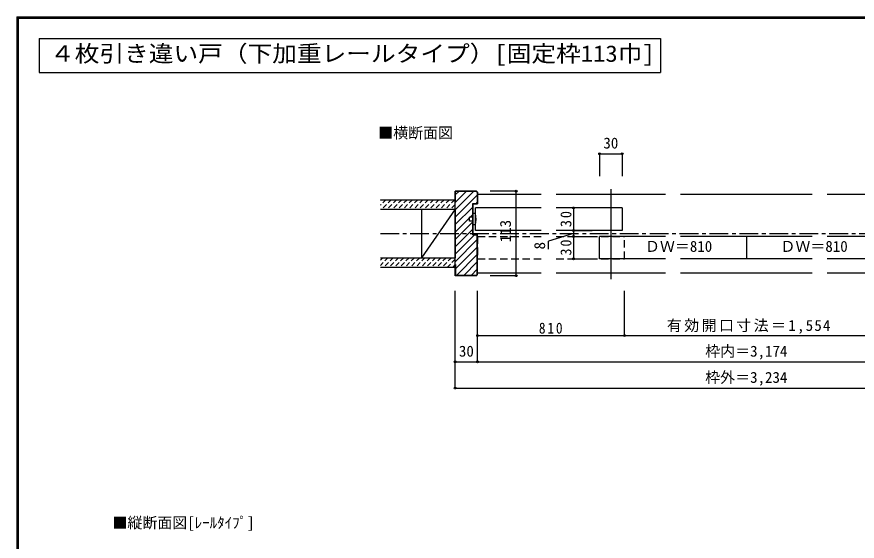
# Model space of a CAD drawing. Units: millimetres at full size, sheet at 1:5; details may follow other scales. Extents: x -973 to 977, y -718 to 696.
# Drawn here: x -973 to 150, y -5 to 696 of the extents above; entities that cross this region are included whole.
import ezdxf
from ezdxf.enums import TextEntityAlignment as Align

# ---------------------------------------------------------------- set-up
doc = ezdxf.new("R2010")
doc.units = ezdxf.units.MM
doc.header["$LTSCALE"] = 5
doc.header["$PDMODE"] = 32
doc.header["$PDSIZE"] = 2.5
for name, pattern in [('CHAIN1', [8, 5, -1, 1, -1]), ('DASHED1', [1.8, 1.2, -0.6]), ('DASHED2', [3, 2, -1])]:
    doc.linetypes.add(name, pattern=pattern)
for name, color, linetype in [('0-1_通り芯', 4, 'CHAIN1'), ('0-2_柱', 3, 'Continuous'), ('0-3_仕上げ', 2, 'Continuous'), ('0-4_枠', 3, 'Continuous'), ('0-6_扉', 6, 'Continuous'), ('0-7_金物', 7, 'Continuous'), ('0-A_文字', 3, 'Continuous'), ('0-B_寸法', 7, 'Continuous'), ('0-C_ハッチ', 4, 'DASHED1'), ('F-1_枠', 6, 'Continuous')]:
    doc.layers.add(name, color=color, linetype=linetype)
doc.styles.add('ＭＳ ゴシック', font='')
doc.styles.get('ＭＳ ゴシック').set_extended_font_data('MS Gothic')

msp = doc.modelspace()

# ---------------------------------------------------------------- linework, layer by layer
at = {"layer": '0-1_通り芯'}
msp.add_line((-487.506, 406.5), (490.812, 406.5), dxfattribs=at)
at = {"layer": '0-2_柱'}
for p, q in [((-432.506, 439), (-432.506, 374)), ((-387.506, 439), (-387.506, 374))]:
    msp.add_line(p, q, dxfattribs=at)
at = {"layer": '0-2_柱', "color": 7}
msp.add_line((-387.506, 439), (-432.506, 374), dxfattribs=at)
at = {"layer": '0-3_仕上げ'}
for p, q in [((-487.506, 451.5), (-387.506, 451.5)), ((-487.506, 439), (-387.506, 439)), ((-487.506, 374), (-387.506, 374)), ((-487.506, 361.5), (-387.506, 361.5))]:
    msp.add_line(p, q, dxfattribs=at)
at = {"layer": '0-4_枠'}
for p, q in [((-358.92, 463), (-387.506, 463)), ((-387.506, 350), (-387.506, 463)), ((-359.127, 462.5), (-387.006, 462.5)), ((-387.006, 448), (-387.006, 462.5)), ((-359.127, 462.5), (-358.006, 461.379)), ((-357.506, 461.586), (-358.92, 463)), ((-358.006, 461.379), (-358.006, 446.5)), ((-357.506, 461.586), (-357.506, 446)), ((-387.006, 448), (-387.506, 448)), ((-364.006, 446.5), (-358.006, 446.5)), ((-364.006, 404.5), (-364.006, 446.5)), ((-363.506, 446), (-357.506, 446)), ((-363.506, 405), (-363.506, 446)), ((-364.006, 404.5), (-358.006, 404.5)), ((-363.506, 405), (-357.506, 405)), ((-358.006, 351.914), (-358.006, 404.5)), ((-357.506, 351.414), (-357.506, 405)), ((-387.006, 365), (-387.506, 365)), ((-387.006, 365), (-387.006, 350.5)), ((-358.92, 350), (-387.506, 350)), ((-359.42, 350.5), (-387.006, 350.5)), ((-358.006, 351.914), (-359.42, 350.5)), ((-358.92, 350), (-357.506, 351.414))]:
    msp.add_line(p, q, dxfattribs=at)
at = {"layer": '0-4_枠', "color": 4}
for p, q in [((-357.506, 459), (-272.466, 459)), ((-252.466, 459), (-106.387, 459)), ((-86.387, 459), (89.693, 459)), ((109.693, 459), (360.812, 459)), ((-357.506, 354), (-272.466, 354)), ((-252.466, 354), (-106.387, 354)), ((-86.387, 354), (89.693, 354)), ((109.693, 354), (360.812, 354))]:
    msp.add_line(p, q, dxfattribs=at)
at = {"layer": '0-6_扉', "color": 3}
msp.add_line((-179.426, 465.5), (-179.426, 345.5), dxfattribs=at)
at = {"layer": '0-6_扉'}
for p, q in [((-360.506, 410.5), (-360.506, 440.5)), ((-272.466, 440.5), (-360.506, 440.5)), ((-164.426, 440.5), (-252.466, 440.5)), ((-272.466, 410.5), (-360.506, 410.5)), ((-194.426, 372.5), (-194.426, 402.5)), ((-106.387, 402.5), (-194.426, 402.5)), ((1.653, 402.5), (-86.387, 402.5)), ((1.653, 402.5), (1.653, 372.5)), ((89.693, 402.5), (1.653, 402.5)), ((197.732, 402.5), (109.693, 402.5)), ((-106.387, 372.5), (-194.426, 372.5)), ((1.653, 372.5), (-86.387, 372.5)), ((89.693, 372.5), (1.653, 372.5)), ((197.732, 372.5), (109.693, 372.5))]:
    msp.add_line(p, q, dxfattribs=at)
at = {"layer": '0-6_扉', "color": 2, "linetype": 'DASHED2'}
for p, q in [((-357.506, 402.5), (-357.506, 372.5)), ((-357.506, 402.5), (-272.466, 402.5)), ((-252.466, 402.5), (-161.426, 402.5)), ((-161.426, 372.5), (-161.426, 402.5)), ((-357.506, 372.5), (-272.466, 372.5)), ((-252.466, 372.5), (-161.426, 372.5))]:
    msp.add_line(p, q, dxfattribs=at)
at = {"layer": '0-6_扉'}
msp.add_lwpolyline([(-164.426, 440.5), (-164.426, 410.5), (-252.466, 410.5)], dxfattribs=at)
at = {"layer": '0-7_金物'}
for p, q in [((-363.506, 428), (-368.506, 428)), ((-368.506, 423), (-368.506, 428)), ((-360.506, 433), (-363.506, 433)), ((-363.506, 418), (-363.506, 433)), ((-363.506, 423), (-368.506, 423)), ((-360.506, 418), (-363.506, 418))]:
    msp.add_line(p, q, dxfattribs=at)
msp.add_arc((-390.957, 425.5), 31.361, 346.16371, 13.83632, dxfattribs=at)
at = {"layer": '0-A_文字'}
for p, q in [((-943.333, 666.667), (-943.333, 621.667)), ((-943.333, 666.667), (-112.897, 666.667)), ((-112.897, 666.667), (-112.897, 621.667)), ((-943.333, 621.667), (-112.897, 621.667))]:
    msp.add_line(p, q, dxfattribs=at)
at = {"layer": '0-B_寸法', "color": 4}
for p, q in [((-194.426, 513), (-194.426, 483)), ((-194.426, 513), (-164.426, 513)), ((-164.426, 513), (-164.426, 483)), ((-306.084, 463), (-340.606, 463)), ((-306.084, 350), (-306.084, 463)), ((-204.426, 440.5), (-229.473, 440.5)), ((-229.473, 440.5), (-229.473, 410.5)), ((-229.473, 406.5), (-262.928, 396.311)), ((-204.426, 410.5), (-229.473, 410.5)), ((-229.473, 410.5), (-204.426, 410.5)), ((-229.473, 410.5), (-229.473, 372.5)), ((-262.928, 385.267), (-262.928, 396.311)), ((-229.473, 402.5), (-204.426, 402.5)), ((-229.473, 372.5), (-204.426, 372.5)), ((-306.084, 350), (-340.606, 350)), ((-387.506, 200), (-387.506, 330)), ((-357.506, 235), (-357.506, 330)), ((-161.426, 270), (-161.426, 330)), ((-357.506, 270), (-161.426, 270)), ((-161.426, 270), (164.732, 270)), ((-387.506, 235), (390.812, 235)), ((-387.506, 200), (390.812, 200))]:
    msp.add_line(p, q, dxfattribs=at)
at = {"layer": '0-B_寸法'}
for p in [(-194.426, 513), (-164.426, 513), (-306.084, 463), (-229.473, 440.5), (-229.473, 410.5), (-229.473, 410.5), (-229.473, 402.5), (-229.473, 372.5), (-306.084, 350), (-357.506, 270), (-161.426, 270), (-387.506, 235), (-357.506, 235), (-387.506, 200)]:
    msp.add_point(p, dxfattribs=at)
at = {"layer": '0-C_ハッチ', "linetype": 'Continuous'}
for p, q in [((-387.506, 438.018), (-363.024, 462.5)), ((-387.006, 448.418), (-372.923, 462.5)), ((-387.006, 458.317), (-382.823, 462.5)), ((-387.506, 428.119), (-358.006, 457.619)), ((-387.506, 447.918), (-387.423, 448)), ((-387.506, 418.219), (-364.006, 441.719)), ((-359.225, 446.5), (-358.006, 447.719)), ((-387.506, 408.32), (-364.006, 431.82)), ((-387.506, 398.42), (-364.006, 421.92)), ((-387.506, 388.521), (-364.006, 412.021)), ((-387.506, 378.621), (-361.627, 404.5)), ((-387.506, 368.722), (-358.006, 398.222)), ((-387.006, 359.322), (-358.006, 388.322)), ((-385.929, 350.5), (-358.006, 378.423)), ((-376.029, 350.5), (-358.006, 368.523)), ((-366.13, 350.5), (-358.006, 358.624))]:
    msp.add_line(p, q, dxfattribs=at)
at = {"layer": '0-C_ハッチ'}
for p, q in [((-487.108, 451.5), (-487.506, 451.102)), ((-480.037, 451.5), (-487.506, 444.031)), ((-472.966, 451.5), (-485.466, 439)), ((-465.895, 451.5), (-478.395, 439)), ((-458.824, 451.5), (-471.324, 439)), ((-451.753, 451.5), (-464.253, 439)), ((-444.682, 451.5), (-457.182, 439)), ((-437.611, 451.5), (-450.111, 439)), ((-430.539, 451.5), (-443.039, 439)), ((-423.468, 451.5), (-435.968, 439)), ((-416.397, 451.5), (-428.897, 439)), ((-409.326, 451.5), (-421.826, 439)), ((-402.255, 451.5), (-414.755, 439)), ((-395.184, 451.5), (-407.684, 439)), ((-388.113, 451.5), (-400.613, 439)), ((-387.506, 445.036), (-393.542, 439)), ((-484.4, 374), (-487.506, 370.894)), ((-477.329, 374), (-487.506, 363.823)), ((-470.258, 374), (-482.758, 361.5)), ((-463.187, 374), (-475.687, 361.5)), ((-456.116, 374), (-468.616, 361.5)), ((-449.045, 374), (-461.545, 361.5)), ((-441.973, 374), (-454.473, 361.5)), ((-434.902, 374), (-447.402, 361.5)), ((-427.831, 374), (-440.331, 361.5)), ((-420.76, 374), (-433.26, 361.5)), ((-413.689, 374), (-426.189, 361.5)), ((-406.618, 374), (-419.118, 361.5)), ((-399.547, 374), (-412.047, 361.5)), ((-392.476, 374), (-404.976, 361.5)), ((-387.506, 371.899), (-397.905, 361.5)), ((-387.506, 364.828), (-390.834, 361.5))]:
    msp.add_line(p, q, dxfattribs=at)
at = {"layer": 'F-1_枠'}
for p, q in [((-973.347, 695.833), (-973.347, -700.833)), ((-973.347, 695.833), (976.653, 695.833)), ((-973.347, 695), (976.653, 695)), ((-973.347, 694.167), (976.653, 694.167)), ((-972.514, 695.833), (-972.514, -700.833)), ((-971.68, 695.833), (-971.68, -700.833))]:
    msp.add_line(p, q, dxfattribs=at)

# ---------------------------------------------------------------- texts
at = {"layer": '0-A_文字', "style": 'ＭＳ ゴシック', "width": 1.1}
msp.add_text('４枚引き違い戸（下加重レールタイプ）[固定枠113巾]', height=21.99, dxfattribs=at).set_placement((-928.958, 629.167), align=Align.BOTTOM_LEFT)
at = {"layer": '0-A_文字', "color": 7, "style": 'ＭＳ ゴシック'}
for s, p in [('■横断面図', (-490.385, 529.133)), ('■縦断面図[ﾚｰﾙﾀｲﾌﾟ]', (-845.542, 8.319))]:
    msp.add_text(s, height=14.66, dxfattribs=at).set_placement(p, align=Align.BOTTOM_LEFT)
at = {"layer": '0-B_寸法', "style": 'ＭＳ ゴシック'}
for s, p in [('30', (-189.426, 515.5)), ('ＤＷ＝810', (-133.887, 377.5)), ('ＤＷ＝810', (47.193, 377.5)), ('枠内＝3,174', (-53.347, 237.5)), ('30', (-382.506, 237.5)), ('枠外＝3,234', (-53.347, 202.5))]:
    msp.add_text(s, height=14.66, dxfattribs=at).set_placement(p, align=Align.BOTTOM_LEFT)
for s, p in [('113', (-308.584, 394.625)), ('8', (-262.928, 385.099))]:
    msp.add_text(s, height=14.66, rotation=90, dxfattribs=at).set_placement(p, align=Align.BOTTOM_LEFT)
at = {"layer": '0-B_寸法', "char_height": 14.66, "attachment_point": 7, "rotation": 90, "style": 'ＭＳ ゴシック'}
for insert in [(-231.973, 414.875), (-231.973, 376.875)]:
    msp.add_mtext('\\T1.27;\\W0.95;30', dxfattribs=dict(at, insert=insert))
at = {"layer": '0-B_寸法', "char_height": 14.66, "attachment_point": 7, "style": 'ＭＳ ゴシック'}
for s, insert in [('\\T1.16;有効開口寸法＝1,554', (-104.597, 272.5)), ('\\T1.27;\\W0.9;810', (-275.716, 272.5))]:
    msp.add_mtext(s, dxfattribs=dict(at, insert=insert))

doc.saveas('drawing.dxf')
